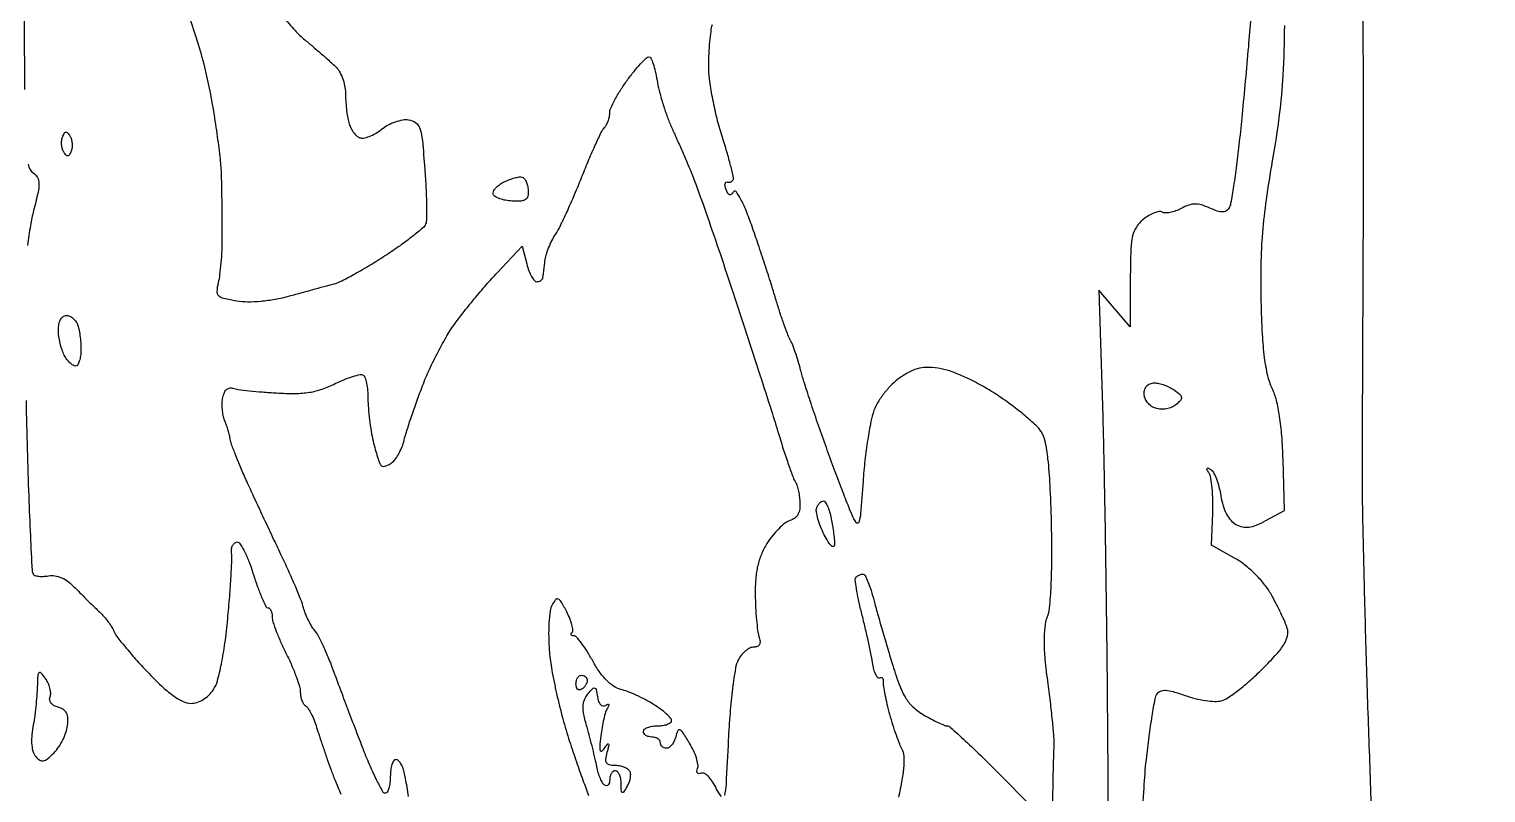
# Model space of a CAD drawing. Extents: x 0 to 102, y 0 to 135.
# Drawn here: x 10.98 to 32.89, y 15.23 to 26.73 of the extents above; entities that cross this region are included whole.
import ezdxf

# ---------------------------------------------------------------- set-up
doc = ezdxf.new("R2010")
doc.units = 0
doc.header["$MEASUREMENT"] = 0

msp = doc.modelspace()

# ---------------------------------------------------------------- linework, layer by layer
for points in [[(30.835569, 68.0607, 0.000004), (30.856286, 64.932268, 0.000002), (30.883525, 60.825814, 0.000002), (30.912326, 56.488502, 0.000002), (30.938318, 52.5789, -0.000116)], [(31.031289, 27.114795, -0.001006), (31.039985, 26.284162, -0.001889), (31.044578, 25.302946, -0.001317), (31.042661, 24.1956, 0.000001), (31.037549, 23.023692, 0.000001), (31.032419, 21.846099, 0.000001), (31.02793, 20.814404, 0.000005), (31.025166, 20.1771, 0.006013), (31.030213, 19.521473, 0.001324), (31.055387, 18.39627, 0.001377), (31.091519, 17.095546, 0.001324), (31.135245, 15.7779, -0.000428), (31.179294, 14.518622, -0.000603)], [(10.903002, 27.2835, 0.001447), (10.912271, 25.818689, 0.010405)], [(14.797431, 26.917621, 0.012913), (14.981118, 26.706118, 0.033704), (15.12669, 26.567074, -0.002647), (15.257308, 26.456971, -0.002401), (15.391102, 26.341862, -0.002402), (15.509853, 26.237693, -0.007707), (15.58755, 26.166706, -0.074383), (15.644387, 26.094461, -0.04022), (15.69245, 25.991759, -0.038976), (15.725406, 25.876889, -0.0493), (15.736755, 25.767048, 0.015682), (15.740806, 25.653952, 0.011557), (15.752106, 25.529122, 0.011704), (15.768299, 25.41149, 0.025461), (15.787392, 25.322402, 0.046205), (15.814697, 25.248603, 0.043297), (15.85558, 25.179344, 0.046267), (15.90309, 25.124322, 0.100248), (15.950037, 25.094479, 0.140513), (16.008366, 25.08938, 0.043909), (16.093591, 25.113863, 0.039957), (16.188578, 25.159441, 0.034829), (16.279821, 25.221448, -0.044425), (16.376779, 25.284657, -0.037653), (16.488807, 25.333836, -0.039301), (16.598471, 25.362989, -0.080758), (16.687071, 25.364771, -0.129138), (16.79342, 25.320068, -0.151012), (16.85648, 25.231036, -0.055024), (16.894008, 25.051958, -0.005637), (16.93096, 24.620114, -0.006267), (16.948378, 24.337481, -0.00851), (16.956556, 24.081999, -0.006029), (16.957178, 23.868918, -0.089556), (16.943306, 23.795908, -0.125348), (16.901746, 23.737174, -0.009399), (16.74925, 23.612131, -0.012532), (16.558488, 23.469226, -0.009186), (16.340146, 23.320008, -0.00907), (16.109379, 23.174362, -0.010019), (15.880932, 23.042095, -0.009476), (15.68187, 22.936981, -0.049585), (15.5664, 22.892487, -0.000174), (15.454759, 22.861787, -0.000049), (15.280737, 22.814017, -0.00005), (15.084075, 22.760073, -0.000052), (14.890929, 22.707136, -0.021795), (14.678335, 22.658743, -0.022392), (14.464241, 22.629562, -0.023801), (14.265487, 22.620992, -0.04074), (14.100203, 22.63523, -0.015566), (13.90584, 22.674326, -0.143511), (13.83183, 22.716182, -0.215895), (13.807708, 22.783147, -0.041047), (13.829077, 22.914268, 0.030784), (13.850617, 23.031272, 0.009593), (13.868689, 23.209031, 0.009549), (13.881301, 23.40884, 0.010396), (13.885806, 23.6034, 0.002465), (13.885262, 23.815218, 0.001446), (13.882628, 24.0687, 0.001446), (13.878527, 24.32218, 0.002463), (13.873445, 24.534, 0.020162), (13.857112, 24.769521, 0.006895), (13.814986, 25.109319, 0.006841), (13.758126, 25.483476, 0.007848), (13.693337, 25.839133, 0.014975), (13.610272, 26.200675, 0.011282), (13.498217, 26.592802, 0.011433), (13.376025, 26.956923, 0.025692)], [(24.05792, 15.169223, 0.012318), (24.111886, 15.431601, 0.026229), (24.137865, 15.637063, 0.033174), (24.138951, 15.792164, 0.113491), (24.110743, 15.888323, -0.034174), (24.072984, 15.967902, -0.008764), (24.023159, 16.101414, -0.008884), (23.971562, 16.256134, -0.008917), (23.925562, 16.4124, -0.008356), (23.886097, 16.565843, -0.009909), (23.854133, 16.712066, -0.008864), (23.831875, 16.83603, -0.060594), (23.829465, 16.89794, 0.060474), (23.828024, 16.935194, 0.143281), (23.816211, 16.960024, 0.212483), (23.796502, 16.968904, 0.14046), (23.772225, 16.962068, -0.367954), (23.743871, 16.966399, -0.069675), (23.713104, 17.013883, -0.045797), (23.684623, 17.093319, -0.024411), (23.663464, 17.195629, 0.01136), (23.638632, 17.33379, 0.003961), (23.596803, 17.531514, 0.003932), (23.547308, 17.748501, 0.004578), (23.496759, 17.953921, -0.010174), (23.452553, 18.142641, -0.015318), (23.422452, 18.3089, -0.010088), (23.404763, 18.446021, -0.227171), (23.417671, 18.482671, -0.056276), (23.439157, 18.499797, -0.038814), (23.466741, 18.514261, -0.039119), (23.495853, 18.52414, -0.06232), (23.521905, 18.5274, -0.287641), (23.550006, 18.509776, -0.015424), (23.594806, 18.409357, -0.020258), (23.64193, 18.279565, -0.012985), (23.686517, 18.12555, 0.004512), (23.739187, 17.931354, 0.001946), (23.81272, 17.673465, 0.001925), (23.893116, 17.399566, 0.002548), (23.968548, 17.150837, 0.014495), (24.073132, 16.844039, 0.049816), (24.165877, 16.655461, 0.069351), (24.275862, 16.523576, 0.051086), (24.429172, 16.410587, 0.010271), (24.543096, 16.346487, 0.013103), (24.650762, 16.29237, 0.011061), (24.742277, 16.251783, 0.099152), (24.785135, 16.2432, -0.186425), (24.832107, 16.225056, -0.002656), (25.058184, 16.017567, -0.006939), (25.318282, 15.769493, -0.004467), (25.613186, 15.475089), (26.368973, 14.706978), (26.377105, 15.242439, -0.001329), (26.380985, 15.459848, -0.001464), (26.385917, 15.670311, -0.001361), (26.391146, 15.850088, -0.007464), (26.395683, 15.9471, 0.035789), (26.394647, 16.051847, 0.004024), (26.373375, 16.288924, 0.004867), (26.343006, 16.570959, 0.003933), (26.305074, 16.873156, -0.008983), (26.262571, 17.241868, -0.021672), (26.247902, 17.515971, -0.029245), (26.258059, 17.725883, -0.057833), (26.294793, 17.888356, 0.063966), (26.330855, 18.057434, 0.010075), (26.35205, 18.397582, 0.010355), (26.361144, 18.823032, 0.006742), (26.354843, 19.314484, 0.005588), (26.33393, 19.87219, 0.016203), (26.302671, 20.256973, 0.021477), (26.260448, 20.524718, 0.095459), (26.200224, 20.671354, 0.060492), (26.120294, 20.766082, 0.013212), (25.959905, 20.907511, 0.013577), (25.764345, 21.062154, 0.012652), (25.556096, 21.209768, 0.019783), (25.332002, 21.347708, 0.017599), (25.088925, 21.473335, 0.017946), (24.862219, 21.570774, 0.050712), (24.696269, 21.616471, 0.029692), (24.510243, 21.636641, 0.065761), (24.368295, 21.624876, 0.066254), (24.234926, 21.576744, 0.030528), (24.076278, 21.481712, 0.045501), (23.960824, 21.386099, 0.029857), (23.845799, 21.257177, 0.030008), (23.748045, 21.116952, 0.049697), (23.68542, 20.98714, 0.039035), (23.639262, 20.821738, 0.010186), (23.591548, 20.54988, 0.010289), (23.549751, 20.236984, 0.010355), (23.520966, 19.9233, -0.002236), (23.484302, 19.437115, -0.058707), (23.458714, 19.308923, -0.614505), (23.420197, 19.302926, -0.052774), (23.355959, 19.4157, -0.010433), (23.295747, 19.561575, -0.001962), (23.192264, 19.831033, -0.002097), (23.073894, 20.146892, -0.001919), (22.954589, 20.4732, -0.003369), (22.83746, 20.804374, -0.003438), (22.725617, 21.134845, -0.003337), (22.63236, 21.423211, -0.014287), (22.582847, 21.597009, 0.010838), (22.54589, 21.730213, 0.009914), (22.502158, 21.865736, 0.00997), (22.458302, 21.985172, 0.031649), (22.422445, 22.062309, -0.033081), (22.383587, 22.146532, -0.006653), (22.326511, 22.301532, -0.007), (22.264919, 22.484014, -0.00649), (22.206823, 22.6728, 0.0051), (22.139132, 22.894955, 0.002326), (22.046395, 23.183854, 0.002303), (21.945856, 23.48737, 0.003169), (21.852515, 23.759157, 0.011881), (21.761774, 23.999564, 0.02667), (21.679077, 24.17614, 0.037746), (21.611385, 24.2825, 0.52883), (21.573379, 24.280814, -0.063851), (21.542166, 24.242302, -0.26932), (21.514373, 24.235618, -0.194919), (21.487931, 24.25679, -0.03607), (21.460918, 24.314392, -0.041693), (21.446478, 24.364035, -0.098529), (21.446351, 24.402393, -0.19363), (21.459867, 24.423221, -0.223994), (21.482985, 24.427235, 0.087981), (21.512023, 24.424518, 0.098641), (21.538981, 24.432237, 0.10514), (21.559661, 24.449133, 0.113632), (21.570966, 24.472539, 0.117181), (21.570521, 24.518809, 0.003885), (21.524546, 24.698342, 0.007203), (21.465219, 24.91034, 0.004931), (21.392037, 25.149339, -0.017299), (21.317994, 25.414394, -0.013697), (21.255848, 25.705369, -0.013917), (21.213075, 25.978763, -0.033246), (21.20058, 26.1837, -0.010909), (21.2054, 26.359632, -0.010325), (21.217913, 26.538452, -0.010335), (21.235523, 26.696198, -0.035242), (21.256273, 26.797368, -0.010879)], [(29.351403, 26.901045, -0.002195), (29.31553, 26.463941, -0.001362), (29.269761, 25.95103, -0.001366), (29.221818, 25.444963, -0.002465), (29.179366, 25.030686, -0.00517), (29.13789, 24.678987, -0.007287), (29.093119, 24.366486, -0.00453), (29.049453, 24.105745, -0.094929), (29.021451, 24.032307, -0.121098), (28.979361, 23.990985, -0.137857), (28.924926, 23.976434, -0.081656), (28.848555, 23.989996, -0.022211), (28.734459, 24.03598, 0.033805), (28.611559, 24.082232, 0.076535), (28.513411, 24.096021, 0.080016), (28.418405, 24.079431, 0.039728), (28.306044, 24.03033, -0.034246), (28.222285, 23.992631, -0.039834), (28.138248, 23.968935, -0.043836), (28.065534, 23.961081, -0.14438), (28.019479, 23.973668, 0.180361), (27.973812, 23.982768, 0.051187), (27.902698, 23.963661, 0.044482), (27.820848, 23.923752, 0.034535), (27.739679, 23.866826, 0.074279), (27.632711, 23.750111, 0.093623), (27.574826, 23.615779, 0.047115), (27.5483, 23.406379, 0.006861), (27.540517, 22.976874), (27.5373, 22.24559), (27.302965, 22.522645), (27.06863, 22.7997), (27.125026, 20.8962, -0.002772), (27.148042, 19.940326, -0.001003), (27.170479, 18.582654, -0.000995), (27.189105, 17.096034, -0.001184), (27.200566, 15.6933, 0.001929), (27.216775, 14.01547, 0.005905)], [(27.721425, 14.760321, -0.005971), (27.746556, 15.311386, -0.01279), (27.781887, 15.7356, -0.005479), (27.823678, 16.083261, -0.007678), (27.869162, 16.392696, -0.004903), (27.913699, 16.650441, -0.096183), (27.942897, 16.725123, -0.163417), (27.993702, 16.766406, -0.104754), (28.069547, 16.777841, -0.055907), (28.184276, 16.758052, -0.014222), (28.364345, 16.700184, 0.024966), (28.514894, 16.655347, 0.023745), (28.671694, 16.624857, 0.024462), (28.812695, 16.611328, 0.073199), (28.908823, 16.620914, 0.086953), (29.007046, 16.664659, 0.016338), (29.167169, 16.78022, 0.017031), (29.347339, 16.929489, 0.014867), (29.52553, 17.097387, 0.011827), (29.741149, 17.323456, 0.047181), (29.855972, 17.476456, 0.083339), (29.90474, 17.597428, 0.127213), (29.900672, 17.709936, 0.029759), (29.866903, 17.802817, 0.009115), (29.805112, 17.938826, 0.009087), (29.730235, 18.088881, 0.009826), (29.651811, 18.232209, 0.040447), (29.550443, 18.380006, 0.027664), (29.41353, 18.530758, 0.027584), (29.260108, 18.666134, 0.038971), (29.108722, 18.767482), (28.760053, 18.963445), (28.779071, 19.445022, 0.014628), (28.781043, 19.63799, 0.01748), (28.771231, 19.819555, 0.016396), (28.752768, 19.970468, 0.100095), (28.725673, 20.043771, -0.016833), (28.695761, 20.096024, -0.22898), (28.694992, 20.117357, -0.418945), (28.70942, 20.12284, -0.030834), (28.750705, 20.100717, -0.135458), (28.791802, 20.056421, -0.028627), (28.83534, 19.9593, -0.02802), (28.874219, 19.837157, -0.023399), (28.901981, 19.703872, 0.03315), (28.936045, 19.554927, 0.048817), (28.986866, 19.430823, 0.05756), (29.051943, 19.335949, 0.091047), (29.128849, 19.274645, 0.065998), (29.228071, 19.237344, 0.088715), (29.323776, 19.232476, 0.06784), (29.433518, 19.26186, 0.024232), (29.580126, 19.331875), (29.858361, 19.481715), (29.837395, 20.252408, 0.011689), (29.81952, 20.605539, 0.019207), (29.785977, 20.902807, 0.022767), (29.738104, 21.143546, 0.050765), (29.675323, 21.3192, -0.055452), (29.608123, 21.512909, -0.024446), (29.561054, 21.780304, -0.018082), (29.528946, 22.139286, -0.007315), (29.510067, 22.6305, -0.010773), (29.508841, 23.17765, -0.01526), (29.533091, 23.663958, -0.014687), (29.587926, 24.161752, -0.008976), (29.680358, 24.7455, 0.011739), (29.785861, 25.436495, 0.018486), (29.840432, 26.034081, 0.012409), (29.862331, 26.781653, 0.00262)], [(16.684463, 15.180039, 0.004973), (16.66363, 15.320947, 0.005029), (16.641727, 15.451045, 0.012636), (16.622422, 15.54525, 0.038996), (16.599457, 15.618108, 0.051344), (16.566937, 15.679685, 0.061568), (16.530365, 15.722107, 0.186194), (16.495388, 15.7356, 0.257872), (16.463485, 15.717974, 0.061396), (16.436778, 15.661046, 0.048042), (16.418436, 15.57903, 0.031011), (16.4124, 15.4818, -0.027546), (16.407038, 15.384553, -0.043311), (16.390696, 15.302554, -0.053553), (16.366997, 15.244948, -0.275009), (16.338513, 15.228, -0.274357), (16.300191, 15.25074, -0.008381), (16.21112, 15.420597, -0.014328), (16.112066, 15.632347, -0.009151), (16.008592, 15.88365, -0.001544), (15.897115, 16.171742, -0.001093), (15.773678, 16.49581, -0.001103), (15.657108, 16.805937, -0.002335), (15.568422, 17.0469, 0.010178), (15.489824, 17.250539, 0.011486), (15.405935, 17.442669, 0.010783), (15.327559, 17.602378, 0.059661), (15.273849, 17.6814, -0.043341), (15.22747, 17.745076, -0.021269), (15.179314, 17.833151, -0.020924), (15.136736, 17.929533, -0.028495), (15.107106, 18.0198, 0.029226), (15.068402, 18.137135, 0.00571), (14.984092, 18.343131, 0.006045), (14.880028, 18.581266, 0.005566), (14.767404, 18.8235, -0.001318), (14.642064, 19.087199, -0.000871), (14.499362, 19.390849, -0.000876), (14.361672, 19.68651, -0.0017), (14.25288, 19.9233, -0.006222), (14.163191, 20.126955, -0.007675), (14.084885, 20.319069, -0.006469), (14.023839, 20.481866, -0.054749), (14.005544, 20.5578, 0.027091), (13.994777, 20.616564, 0.013788), (13.97525, 20.689105, 0.013657), (13.950935, 20.763012, 0.019874), (13.925177, 20.826597, -0.053607), (13.902685, 20.895038, -0.02735), (13.888634, 20.984535, -0.02682), (13.884134, 21.079369, -0.036149), (13.890868, 21.164997, -0.04791), (13.911499, 21.246992, -0.108384), (13.945217, 21.300993, -0.149272), (13.990652, 21.325835, -0.125906), (14.045608, 21.323277, 0.041977), (14.122679, 21.306601, 0.005445), (14.290018, 21.286712, 0.006316), (14.489505, 21.267749, 0.005238), (14.70226, 21.252475, 0.017317), (14.981758, 21.24505, 0.037473), (15.195888, 21.26286, 0.043239), (15.384901, 21.30998, 0.032188), (15.583434, 21.392773, -0.016815), (15.722417, 21.455812, -0.023411), (15.85094, 21.502055, -0.021126), (15.957318, 21.529935, -0.194304), (16.003425, 21.522032, -0.178373), (16.030988, 21.486823, -0.02749), (16.053861, 21.399502, -0.027782), (16.070085, 21.288922, -0.020918), (16.076018, 21.166157, 0.018274), (16.08217, 21.02321, 0.010302), (16.099529, 20.850465, 0.010272), (16.124253, 20.676652, 0.016552), (16.153221, 20.529948, 0.009897), (16.185495, 20.402403, 0.012906), (16.220317, 20.287158, 0.010535), (16.253636, 20.193063, 0.106401), (16.276058, 20.158342, 0.202755), (16.303095, 20.147376, 0.071988), (16.345152, 20.154099, 0.057027), (16.394672, 20.175985, 0.04068), (16.444355, 20.210815, 0.067391), (16.494525, 20.265376, 0.030023), (16.545575, 20.34885, 0.029043), (16.589779, 20.445033, 0.034806), (16.61952, 20.54012, -0.018332), (16.653782, 20.663816, -0.004368), (16.720085, 20.866874, -0.004485), (16.800428, 21.098925, -0.004419), (16.885308, 21.330646, -0.016693), (16.986187, 21.573745, -0.011741), (17.115053, 21.840373, -0.011865), (17.250569, 22.089961, -0.02423), (17.370744, 22.277615, -0.011874), (17.502537, 22.453964, -0.006228), (17.674327, 22.667272, -0.006191), (17.855924, 22.881634, -0.009453), (18.019215, 23.06259), (18.393517, 23.461941), (18.462877, 23.194271, 0.027015), (18.495441, 23.091755, 0.038413), (18.536004, 23.005228, 0.04313), (18.578208, 22.943719, 0.224467), (18.614419, 22.9266, 0.073555), (18.646634, 22.931365, 0.076432), (18.675631, 22.945238, 0.083515), (18.697049, 22.96582, 0.118077), (18.707397, 22.99005, 0.00981), (18.712773, 23.025881, 0.00197), (18.720841, 23.089896, 0.002081), (18.729626, 23.164471, 0.001942), (18.738002, 23.240851, -0.045938), (18.755336, 23.327635, -0.022104), (18.792475, 23.434952, -0.021704), (18.841401, 23.54429, -0.028978), (18.895624, 23.638532, 0.031052), (18.964894, 23.76009, 0.006553), (19.069594, 23.9809, 0.00684), (19.184341, 24.240648, 0.00644), (19.294337, 24.508681, -0.005642), (19.399976, 24.767272, -0.007642), (19.501592, 24.998287, -0.005384), (19.591401, 25.188831, -0.080428), (19.633518, 25.24887, 0.068033), (19.663522, 25.289475, 0.038221), (19.688805, 25.345468, 0.037352), (19.706046, 25.407035, 0.049635), (19.7118, 25.464854, -0.103758), (19.727265, 25.538577, -0.018875), (19.788504, 25.664931, -0.019596), (19.872953, 25.80965, -0.016672), (19.972919, 25.955534, -0.011325), (20.07779, 26.091571, -0.016444), (20.176859, 26.206299, -0.012016), (20.262934, 26.295209, -0.196878), (20.300506, 26.3106, -0.290699), (20.329448, 26.29222, -0.025545), (20.36384, 26.208101, -0.027185), (20.396577, 26.09539, -0.017439), (20.422772, 25.961666, 0.022202), (20.455452, 25.802866, 0.012391), (20.508518, 25.612709, 0.012343), (20.571824, 25.422698, 0.019557), (20.636321, 25.263716, -0.001992), (20.70705, 25.105556, -0.001207), (20.78957, 24.917819, -0.001209), (20.870582, 24.731067, -0.002128), (20.936496, 24.5763, -0.014247), (21.017717, 24.366815, -0.001741), (21.1809, 23.902408, -0.002062), (21.370619, 23.349064, -0.0017), (21.568514, 22.7574, -0.000989), (21.770002, 22.14405, -0.000967), (21.970549, 21.525412, -0.000952), (22.144487, 20.981752, -0.003651), (22.249626, 20.6424, 0.004365), (22.327225, 20.393198, 0.005904), (22.401977, 20.169433, 0.004086), (22.468237, 19.983533, 0.06306), (22.499328, 19.9233, -0.072842), (22.522704, 19.875766, -0.021094), (22.544522, 19.796756, -0.020729), (22.561849, 19.704571, -0.020759), (22.571473, 19.611312, -0.046131), (22.568202, 19.505395, -0.092461), (22.542957, 19.425894, -0.109348), (22.494372, 19.369334, -0.084181), (22.421817, 19.331994, 0.090136), (22.346496, 19.292097, 0.029946), (22.252767, 19.20876, 0.028691), (22.157839, 19.101996, 0.028968), (22.076086, 18.985396, 0.039309), (21.991816, 18.821532, 0.042462), (21.936776, 18.650619, 0.037721), (21.907137, 18.456177, 0.021955), (21.899592, 18.220149, 0.009402), (21.905496, 18.028183, 0.010003), (21.918571, 17.840513, 0.009652), (21.936147, 17.679702, 0.04482), (21.956307, 17.588585, -0.047644), (21.971928, 17.516049, -0.143663), (21.963531, 17.46668, -0.188935), (21.932082, 17.437763, -0.092768), (21.877778, 17.4276, 0.118309), (21.820697, 17.413902, 0.053964), (21.7561, 17.371685, 0.049187), (21.694429, 17.310064, 0.048356), (21.645584, 17.23725, 0.083706), (21.602922, 17.11156, 0.008892), (21.55891, 16.8046, 0.010774), (21.520612, 16.434383, 0.008459), (21.494557, 16.0317, -0.001646), (21.460605, 15.366372, -0.04466), (21.435434, 15.192219, -0.609902)], [(10.96739, 24.693755, 0.209353), (11.041287, 24.565742, -0.104659), (11.105041, 24.494174, -0.127545), (11.128507, 24.407858, -0.058476), (11.114249, 24.272689, -0.008223), (11.047923, 23.999719, 0.023444), (11.000003, 23.772586, 0.010786), (10.957959, 23.473096, 0.010656)], [(10.934089, 21.139408, 0.001465), (10.952328, 20.398307, 0.001885), (10.974186, 19.700332, 0.002985), (10.998742, 19.102408, 0.00071), (11.024085, 18.579597, 0.126599), (11.04036, 18.527303, 0.18046), (11.067992, 18.505852, 0.04718), (11.123848, 18.494018, 0.041697), (11.194484, 18.491817, 0.032329), (11.270931, 18.50079, -0.083815), (11.368193, 18.502175, -0.068389), (11.468098, 18.472409, -0.057905), (11.570403, 18.410832, -0.036138), (11.6748, 18.317454, 0.003086), (11.76719, 18.223119, 0.002315), (11.870016, 18.120374, 0.00234), (11.967691, 18.024575, 0.005367), (12.042365, 17.95356, -0.025712), (12.106181, 17.887725, -0.019917), (12.16887, 17.809979, -0.020309), (12.221638, 17.73254, -0.044878), (12.253865, 17.668756, 0.069376), (12.298886, 17.589514, 0.008252), (12.424892, 17.431022, 0.009724), (12.582276, 17.247046, 0.007839), (12.75824, 17.055406, 0.014539), (12.970385, 16.844164, 0.031762), (13.14716, 16.698062, 0.041934), (13.294493, 16.609071, 0.115394), (13.411939, 16.5816, 0.076529), (13.504672, 16.595877, 0.059891), (13.597558, 16.637933, 0.056817), (13.682435, 16.703577, 0.054788), (13.751535, 16.787386, 0.078312), (13.812248, 16.921985, 0.016886), (13.871609, 17.171395, 0.015991), (13.925007, 17.48642, 0.010529), (13.967146, 17.851629, 0.003822), (13.996385, 18.190106, 0.005152), (14.017345, 18.496846, 0.003573), (14.030407, 18.753878, 0.054487), (14.02461, 18.842617, -0.07017), (14.022803, 18.895765, -0.075263), (14.03597, 18.945997, -0.083633), (14.061609, 18.985694, -0.123718), (14.096015, 19.008445, -0.335254), (14.142436, 18.993632, -0.031493), (14.209282, 18.885087, -0.029793), (14.281024, 18.728432, -0.016915), (14.349815, 18.531495, 0.010573), (14.415375, 18.335873, 0.016557), (14.480807, 18.170919, 0.010799), (14.541078, 18.04031, 0.283624), (14.57235, 18.020523, -0.200376), (14.596601, 18.010072, -0.083496), (14.617162, 17.980132, -0.06416), (14.631135, 17.936057, -0.044748), (14.6358, 17.884036, 0.078102), (14.647892, 17.807097, 0.012804), (14.697928, 17.664459, 0.01382), (14.766326, 17.498356, 0.011801), (14.8473, 17.327185, -0.013585), (14.928266, 17.154439, -0.015134), (14.996672, 16.983599, -0.014575), (15.046089, 16.835197, -0.073205), (15.0588, 16.748842, 0.047128), (15.064835, 16.684953, 0.046428), (15.082731, 16.622989, 0.050353), (15.109022, 16.571814, 0.11096), (15.140268, 16.541236, -0.113504), (15.176924, 16.505001, -0.023581), (15.222056, 16.425808, -0.023635), (15.266707, 16.326774, -0.020381), (15.304295, 16.218993, 0.00559), (15.345461, 16.088678, 0.002497), (15.402414, 15.918049, 0.002471), (15.464453, 15.738152, 0.003349), (15.522383, 15.57631, 0.007629), (15.586268, 15.409469, 0.004606), (15.666788, 15.213669, 0.004613)], [(21.391215, 15.181274, -0.071937), (21.319272, 15.292413, 0.033875), (21.263287, 15.395238, 0.050185), (21.19988, 15.475833, 0.063329), (21.138835, 15.524939, 0.233443), (21.09093, 15.529371, -0.090139), (21.054504, 15.522494, -0.229968), (21.030878, 15.533769, -0.195298), (21.022715, 15.56135, -0.067199), (21.032477, 15.602629, 0.134719), (21.03849, 15.663426, 0.034169), (21.014926, 15.760747, 0.032338), (20.971589, 15.872306, 0.027809), (20.912261, 15.983327, 0.007187), (20.81123, 16.144204, 0.143087), (20.767676, 16.181748, 0.419308), (20.735032, 16.169204, 0.038529), (20.703613, 16.078306, -0.04698), (20.679407, 16.011925, -0.057054), (20.644391, 15.955767, -0.067245), (20.604465, 15.91744, -0.158993), (20.56572, 15.9048, -0.090266), (20.530398, 15.911229, -0.095444), (20.500378, 15.929651, -0.099711), (20.480292, 15.957124, -0.108562), (20.4732, 15.9894, 0.148195), (20.463423, 16.021663, 0.098894), (20.435923, 16.049149, 0.082425), (20.394814, 16.067681, 0.064853), (20.3463, 16.074, -0.064853), (20.297786, 16.080319, -0.082425), (20.256677, 16.098851, -0.098894), (20.229177, 16.126337, -0.148195), (20.2194, 16.1586, -0.226478), (20.234868, 16.190996, -0.074992), (20.281528, 16.218349, -0.057076), (20.349908, 16.237014, -0.038131), (20.4309, 16.2432, 0.034939), (20.511907, 16.248867, 0.053143), (20.580272, 16.266024, 0.069333), (20.627229, 16.291102, 0.239909), (20.6424, 16.3209, 0.187025), (20.626973, 16.360699, 0.024737), (20.561633, 16.425568, 0.025919), (20.472752, 16.497515, 0.019052), (20.36745, 16.568105, 0.017712), (20.24637, 16.636956, 0.01365), (20.109819, 16.703647, 0.013859), (19.97865, 16.758998, 0.031787), (19.876507, 16.791496, -0.087393), (19.77066, 16.838616, -0.050556), (19.663274, 16.928006, -0.042133), (19.557176, 17.056203, -0.026797), (19.455274, 17.221091, 0.015173), (19.370878, 17.365026, 0.021891), (19.287024, 17.486435, 0.018611), (19.212033, 17.578147, 0.215273), (19.170717, 17.5968, -0.072381), (19.144193, 17.60066, -0.208308), (19.130276, 17.612376, -0.229866), (19.130131, 17.629565, -0.085691), (19.144426, 17.649826, 0.228586), (19.157015, 17.685877, 0.03479), (19.142749, 17.762938, 0.033091), (19.111409, 17.857902, 0.023087), (19.064254, 17.960427, 0.010309), (18.982306, 18.111197, 0.152496), (18.938763, 18.151733, 0.345043), (18.898609, 18.142858, 0.044673), (18.845573, 18.065252, 0.095391), (18.814719, 17.972147, 0.018286), (18.798073, 17.794106, 0.018708), (18.793956, 17.580153, 0.01555), (18.805166, 17.3528, 0.024711), (18.840342, 17.083272, 0.010577), (18.91265, 16.72719, 0.010436), (19.005854, 16.350192, 0.013529), (19.107771, 16.009025, 0.003407), (19.211239, 15.701097, 0.004626), (19.309098, 15.424656, 0.003127), (19.394672, 15.194333, 0.051024)]]:
    msp.add_lwpolyline(points, format="xyb")
for points in [[(11.594146, 25.119815, -0.070716), (11.615631, 25.070702, -0.047104), (11.626467, 25.010136, -0.046771), (11.62581, 24.948, -0.065685), (11.6129, 24.894128, -0.033698), (11.586818, 24.837822, -0.237465), (11.562699, 24.821202, -0.255746), (11.536312, 24.831246, -0.03821), (11.501654, 24.878785, -0.070716), (11.480169, 24.927898, -0.047104), (11.469333, 24.988464, -0.046771), (11.46999, 25.0506, -0.065685), (11.4829, 25.104472, -0.033698), (11.508982, 25.160778, -0.237465), (11.533101, 25.177398, -0.255746), (11.559488, 25.167354, -0.03821)], [(18.393844, 24.501963, -0.166109), (18.424695, 24.481773, -0.05762), (18.452735, 24.435727, -0.049544), (18.474116, 24.373885, -0.0401), (18.484871, 24.304458, -0.06433), (18.479879, 24.213695, -0.199414), (18.44708, 24.163314, -0.137871), (18.378371, 24.140084, -0.026034), (18.244635, 24.14009, -0.033154), (18.14543, 24.15189, -0.042434), (18.056786, 24.176373, -0.048163), (17.98971, 24.208821, -0.177744), (17.960873, 24.245057, -0.191119), (17.963277, 24.286953, -0.071872), (17.995988, 24.337044, -0.057801), (18.051637, 24.387179, -0.042583), (18.123164, 24.429351, -0.021996), (18.20267, 24.463307, -0.024396), (18.28218, 24.488852, -0.024754), (18.351481, 24.503811, -0.10371)], [(11.538849, 22.419, -0.100912), (11.587738, 22.409032, -0.066819), (11.637164, 22.379691, -0.063449), (11.679614, 22.33634, -0.070559), (11.708049, 22.285181, -0.042363), (11.72782, 22.216871, -0.015746), (11.744316, 22.11815, -0.015472), (11.755632, 22.008815, -0.018051), (11.7594, 21.904481, -0.031363), (11.753462, 21.809903, -0.048511), (11.735423, 21.730121, -0.062151), (11.709147, 21.674803, -0.256195), (11.677777, 21.6576, -0.146758), (11.640364, 21.668823, -0.046488), (11.594404, 21.705669, -0.041844), (11.54811, 21.758615, -0.035873), (11.508577, 21.821238, -0.043057), (11.474982, 21.899529, -0.023296), (11.446726, 22.00057, -0.023039), (11.427377, 22.106874, -0.033505), (11.421, 22.201938, -0.046028), (11.429094, 22.289675, -0.078515), (11.453633, 22.358895, -0.106346), (11.491552, 22.403074, -0.163845)], [(27.90183, 21.4038, -0.05665), (27.971324, 21.395901, -0.030432), (28.054179, 21.371428, -0.029882), (28.13666, 21.335796, -0.040982), (28.20557, 21.293599, -0.024016), (28.288253, 21.226819, -0.190002), (28.310033, 21.183712, -0.214555), (28.295191, 21.140435, -0.031259), (28.225799, 21.075109, -0.076663), (28.162762, 21.037349, -0.053292), (28.082865, 21.014358, -0.052543), (27.998485, 21.008551, -0.067868), (27.92206, 21.021811, -0.078717), (27.855572, 21.055121, -0.069811), (27.799476, 21.108539, -0.072095), (27.761745, 21.173454, -0.095936), (27.7488, 21.240301, -0.076954), (27.759288, 21.308043, -0.111743), (27.789746, 21.360053, -0.11652), (27.838518, 21.39246, -0.08885)], [(22.925076, 19.6272, -0.258119), (22.953458, 19.611502, -0.035277), (22.986496, 19.54954, -0.033298), (23.017946, 19.464113, -0.0222), (23.042925, 19.362825, -0.010045), (23.062869, 19.251524, -0.009085), (23.079074, 19.135727, -0.009141), (23.089805, 19.031501, -0.028473), (23.091737, 18.960975, -0.35721), (23.074519, 18.941174, -0.247312), (23.044885, 18.950863, -0.057367), (22.995966, 19.014508, -0.018136), (22.937947, 19.1196, -0.02206), (22.883269, 19.240717, -0.026008), (22.84276, 19.359785, -0.026268), (22.819504, 19.462144, -0.125275), (22.824161, 19.52145, -0.051443), (22.842732, 19.561898, -0.057262), (22.868631, 19.596136, -0.06523), (22.897567, 19.619464, -0.137925)], [(11.225717, 16.954429, 0.020428), (11.156906, 17.040889, 0.443311), (11.127929, 17.04156, 0.178143), (11.110271, 17.000576, 0.00625), (11.102943, 16.825101, -0.012976), (11.095633, 16.69278, -0.006934), (11.080095, 16.52972, -0.006898), (11.059614, 16.363588, -0.010689), (11.036901, 16.220885, 0.027133), (11.019042, 16.078716, 0.041557), (11.020575, 15.954607, 0.049841), (11.040512, 15.853676, 0.099856), (11.078869, 15.782396, 0.067514), (11.139078, 15.72706, 0.205019), (11.192385, 15.716032, 0.126527), (11.254629, 15.746266, 0.020384), (11.35462, 15.83842, 0.048511), (11.42404, 15.922796, 0.032452), (11.486928, 16.030965, 0.032665), (11.534623, 16.144905, 0.053857), (11.557741, 16.246603, 0.038895), (11.562079, 16.360218, 0.107842), (11.542064, 16.437176, 0.134891), (11.495312, 16.48864, 0.077503), (11.417933, 16.522315, -0.064003), (11.354419, 16.547949, -0.101737), (11.310283, 16.58621, -0.125129), (11.290404, 16.632602, -0.131317), (11.295618, 16.681949, 0.104921), (11.304459, 16.737681, 0.049885), (11.293447, 16.809842, 0.046382), (11.266189, 16.885975, 0.048753)], [(19.2888, 17.0046, -0.092995), (19.321095, 16.998541, -0.096318), (19.348549, 16.981215, -0.099231), (19.366923, 16.955367, -0.105429), (19.3734, 16.924993, -0.089642), (19.367199, 16.890681, -0.053229), (19.348549, 16.853411, -0.051032), (19.321161, 16.819005, -0.06081), (19.2888, 16.7931, -0.139169), (19.256682, 16.783968, -0.191142), (19.229051, 16.794917, -0.138808), (19.210398, 16.826039, -0.066118), (19.2042, 16.872707, -0.062283), (19.210506, 16.923138, -0.080552), (19.229051, 16.965856, -0.097988), (19.256535, 16.994446, -0.153634)], [(19.527498, 16.678906, 0.047834), (19.544623, 16.609538, 0.103223), (19.572923, 16.562682, 0.165434), (19.608276, 16.54365, 0.181847), (19.64632, 16.551117, -0.03699), (19.681191, 16.569255, -0.360478), (19.696014, 16.564891, -0.265449), (19.697356, 16.546695, -0.027075), (19.675844, 16.507265, 0.065368), (19.649537, 16.448832, 0.01494), (19.621341, 16.343935, 0.015206), (19.59594, 16.220094, 0.014287), (19.577503, 16.092343, 0.008362), (19.562047, 15.935171, 0.091366), (19.56842, 15.872239, 0.517418), (19.591563, 15.864243, 0.082027), (19.632073, 15.9048, -0.011637), (19.679735, 15.968231, -0.527891), (19.693574, 15.967284, -0.198378), (19.696897, 15.943602, -0.005484), (19.669341, 15.84135, 0.035252), (19.649147, 15.743601, 0.17216), (19.660617, 15.68918, 0.205806), (19.702075, 15.659822, 0.0526), (19.785706, 15.651, -0.045043), (19.854548, 15.644786, -0.045465), (19.920941, 15.626346, -0.049523), (19.975479, 15.599274, -0.114879), (20.007486, 15.56707, -0.122724), (20.021179, 15.524228, -0.053382), (20.01868, 15.464108, -0.048398), (20.002039, 15.397531, -0.046456), (19.972751, 15.33442, -0.009298), (19.919703, 15.247101, -0.377265), (19.899928, 15.241312, -0.280331), (19.886692, 15.261192, -0.006817), (19.883573, 15.37605, 0.042469), (19.876379, 15.448922, 0.061619), (19.856904, 15.510485, 0.080414), (19.828946, 15.552247, 0.208019), (19.7964, 15.5664, 0.153634), (19.764135, 15.556246, 0.097988), (19.736651, 15.527656, 0.080552), (19.718106, 15.484938, 0.062283), (19.7118, 15.434507, -0.057158), (19.706386, 15.387304, -0.123087), (19.689814, 15.354946, -0.190575), (19.665311, 15.342317, -0.164674), (19.636954, 15.348872, -0.124324), (19.605154, 15.381677, -0.029674), (19.570943, 15.450186, -0.028697), (19.539978, 15.535964, -0.024945), (19.517338, 15.628815, 0.009568), (19.49311, 15.743375, 0.003814), (19.455701, 15.899491, 0.003773), (19.412785, 16.067315, 0.004741), (19.370378, 16.222113, -0.015892), (19.322007, 16.415504, -0.060325), (19.310484, 16.539319, -0.091951), (19.330675, 16.633546, -0.073858), (19.384243, 16.722523, -0.014637), (19.455561, 16.804059, -0.287131), (19.486381, 16.812379, -0.275115), (19.50828, 16.788314, -0.01373)]]:
    msp.add_lwpolyline(points, format="xyb", close=True)

doc.saveas('drawing.dxf')
